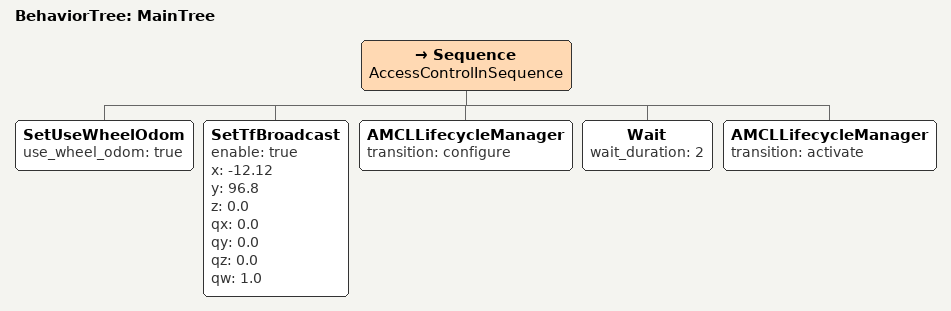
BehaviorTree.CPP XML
<root main_tree_to_execute="MainTree">
  <BehaviorTree ID="MainTree">
    <Sequence name="AccessControlInSequence">
      <!--ChangeUssStatus status="true"/-->
      <!-- 启用轮式里程计定位 -->
      <SetUseWheelOdom use_wheel_odom="true"/>
      <!-- 启用 TF 广播（使用第n个点） -->
      <SetTfBroadcast enable="true"  x="-12.12" y="96.8" z="0.0" qx="0.0" qy="0.0" qz="0.0" qw="1.0"/>
      <!-- 启用 amcl定位 -->
      <AMCLLifecycleManager transition="configure" />
      <Wait wait_duration="2"/>
      <AMCLLifecycleManager transition="activate" />
      <!--SetPoseFromOdom server_name="set_pose_from_odom" use_custom_cov="false"/-->
    </Sequence>
  </BehaviorTree>
</root>
